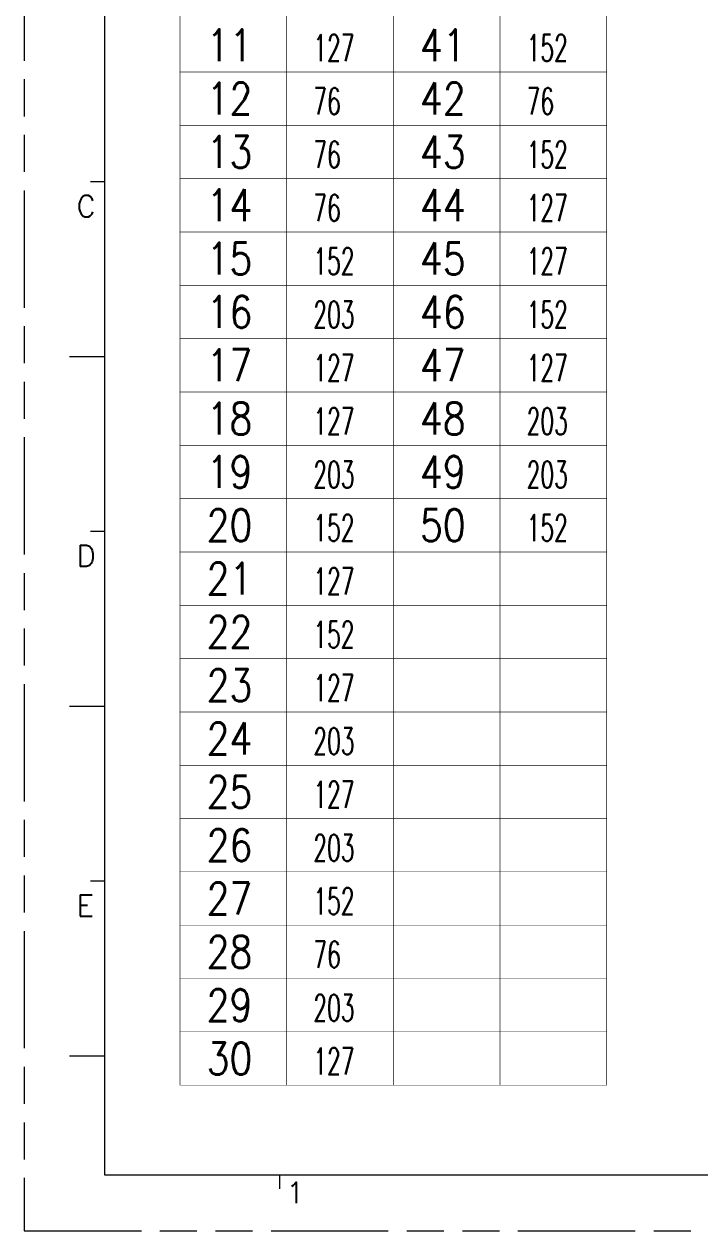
# Model space of a CAD drawing. Extents: x 726 to 3541, y -563 to 148.
# Drawn here: x 3309.1 to 3363.9, y -563 to -465.2 of the extents above; entities that cross this region are included whole.
import ezdxf

# ---------------------------------------------------------------- set-up
doc = ezdxf.new("R2010")
doc.units = 0
doc.linetypes.add('PHANTOM', pattern=[29.5, 9.5, -1.5, 3, -1.5, 3, -1.5, 9.5])
doc.layers.get('0').update_dxf_attribs({"lineweight": 5})
doc.layers.add('0PAPERF', color=2, linetype='PHANTOM', lineweight=5, plot=False)
doc.layers.add('biaozhu3', color=11, linetype='Continuous')
doc.styles.add('SIMPLEX', font='simplex.shx')
doc.styles.get("Standard").update_dxf_attribs({"font": 'txt.shx'})

# ---------------------------------------------------------------- blocks, each defined once
blk = doc.blocks.new('PAD_R10')
at = {"layer": 'biaozhu3', "const_width": 0.5}
blk.add_lwpolyline([(0.25, 0, 1), (-0.25, 0, 1)], format="xyb", close=True, dxfattribs=at)

msp = doc.modelspace()

# ---------------------------------------------------------------- linework, layer by layer
for p, q in [((3315.639, -407.174), (3315.639, -558.428)), ((3315.639, -477.986), (3314.506, -477.986)), ((3315.639, -492.148), (3312.807, -492.148)), ((3315.639, -506.31), (3314.506, -506.31)), ((3315.639, -520.473), (3312.807, -520.473)), ((3315.639, -534.635), (3314.506, -534.635)), ((3315.639, -548.798), (3312.807, -548.798)), ((3315.639, -558.428), (3534.307, -558.428)), ((3329.802, -558.428), (3329.802, -559.561))]:
    msp.add_line(p, q)
at = {"layer": '0PAPERF'}
for p, q in [((3309.124, -398.673), (3309.124, -562.96)), ((3309.124, -562.96), (3541.446, -562.96))]:
    msp.add_line(p, q, dxfattribs=at)
at = {"layer": 'biaozhu3', "linetype": 'Continuous', "const_width": 0.0432}
for points in [[(3321.749, -417.24), (3321.749, -551.16)], [(3330.389, -417.24), (3330.389, -551.16)], [(3339.029, -417.24), (3339.029, -551.16)], [(3347.669, -417.24), (3347.669, -551.16)], [(3356.309, -417.24), (3356.309, -551.16)], [(3321.749, -469.08), (3356.309, -469.08)], [(3321.749, -473.4), (3356.309, -473.4)], [(3321.749, -477.72), (3356.309, -477.72)], [(3321.749, -482.04), (3356.309, -482.04)], [(3321.749, -486.36), (3356.309, -486.36)], [(3321.749, -490.68), (3356.309, -490.68)], [(3321.749, -495), (3356.309, -495)], [(3321.749, -499.32), (3356.309, -499.32)], [(3321.749, -503.64), (3356.309, -503.64)], [(3321.749, -507.96), (3356.309, -507.96)], [(3321.749, -512.28), (3356.309, -512.28)], [(3321.749, -516.6), (3356.309, -516.6)], [(3321.749, -520.92), (3356.309, -520.92)], [(3321.749, -525.24), (3356.309, -525.24)], [(3321.749, -529.56), (3356.309, -529.56)], [(3321.749, -533.88), (3356.309, -533.88)], [(3321.749, -538.2), (3356.309, -538.2)], [(3321.749, -542.52), (3356.309, -542.52)], [(3321.749, -546.84), (3356.309, -546.84)], [(3321.749, -551.16), (3356.309, -551.16)]]:
    msp.add_lwpolyline(points, dxfattribs=at)

# ---------------------------------------------------------------- block references
at = {"layer": 'biaozhu3', "xscale": 0.04320000000000001, "yscale": 0.04320000000000001, "zscale": 4.320000000000001}
for p in [(3321.749, -469.08), (3356.309, -469.08), (3321.749, -473.4), (3356.309, -473.4), (3321.749, -477.72), (3356.309, -477.72), (3321.749, -482.04), (3356.309, -482.04), (3321.749, -486.36), (3356.309, -486.36), (3321.749, -490.68), (3356.309, -490.68), (3321.749, -495), (3356.309, -495), (3321.749, -499.32), (3356.309, -499.32), (3321.749, -503.64), (3356.309, -503.64), (3321.749, -507.96), (3356.309, -507.96), (3321.749, -512.28), (3356.309, -512.28), (3321.749, -516.6), (3356.309, -516.6), (3321.749, -520.92), (3356.309, -520.92), (3321.749, -525.24), (3356.309, -525.24), (3321.749, -529.56), (3356.309, -529.56), (3321.749, -533.88), (3356.309, -533.88), (3321.749, -538.2), (3356.309, -538.2), (3321.749, -542.52), (3356.309, -542.52), (3321.749, -546.84), (3356.309, -546.84), (3321.749, -551.16), (3321.749, -551.16), (3330.389, -551.16), (3339.029, -551.16), (3347.669, -551.16), (3356.309, -551.16), (3356.309, -551.16)]:
    msp.add_blockref('PAD_R10', p, dxfattribs=at)

# ---------------------------------------------------------------- texts
at = {"style": 'SIMPLEX'}
for s, height, p in [('C', 1.722, (3313.373, -480.818)), ('D', 1.722, (3313.373, -509.143)), ('E', 1.722, (3313.373, -537.468)), ('1', 1.699, (3330.368, -560.717))]:
    msp.add_text(s, height=height, dxfattribs=at).set_placement(p)
at = {"layer": 'biaozhu3'}
for s, height, width, p in [('11', 2.592, 0.833333, (3323.909, -468.216)), ('127', 2.16, 0.6, (3332.549, -468.216)), ('41', 2.592, 0.833333, (3341.189, -468.216)), ('152', 2.16, 0.6, (3349.829, -468.216)), ('12', 2.592, 0.833333, (3323.909, -472.536)), ('42', 2.592, 0.833333, (3341.189, -472.536)), ('76', 2.16, 0.6, (3332.549, -472.536)), ('76', 2.16, 0.6, (3349.829, -472.536)), ('13', 2.592, 0.833333, (3323.909, -476.856)), ('76', 2.16, 0.6, (3332.549, -476.856)), ('43', 2.592, 0.833333, (3341.189, -476.856)), ('152', 2.16, 0.6, (3349.829, -476.856)), ('14', 2.592, 0.833333, (3323.909, -481.176)), ('44', 2.592, 0.833333, (3341.189, -481.176)), ('76', 2.16, 0.6, (3332.549, -481.176)), ('127', 2.16, 0.6, (3349.829, -481.176)), ('15', 2.592, 0.833333, (3323.909, -485.496)), ('45', 2.592, 0.833333, (3341.189, -485.496)), ('152', 2.16, 0.6, (3332.549, -485.496)), ('127', 2.16, 0.6, (3349.829, -485.496)), ('16', 2.592, 0.833333, (3323.909, -489.816)), ('203', 2.16, 0.6, (3332.549, -489.816)), ('46', 2.592, 0.833333, (3341.189, -489.816)), ('152', 2.16, 0.6, (3349.829, -489.816)), ('17', 2.592, 0.833333, (3323.909, -494.136)), ('47', 2.592, 0.833333, (3341.189, -494.136)), ('127', 2.16, 0.6, (3332.549, -494.136)), ('127', 2.16, 0.6, (3349.829, -494.136)), ('18', 2.592, 0.833333, (3323.909, -498.456)), ('127', 2.16, 0.6, (3332.549, -498.456)), ('48', 2.592, 0.833333, (3341.189, -498.456)), ('203', 2.16, 0.6, (3349.829, -498.456)), ('19', 2.592, 0.833333, (3323.909, -502.776)), ('49', 2.592, 0.833333, (3341.189, -502.776)), ('203', 2.16, 0.6, (3332.549, -502.776)), ('203', 2.16, 0.6, (3349.829, -502.776)), ('20', 2.592, 0.833333, (3323.909, -507.096)), ('152', 2.16, 0.6, (3332.549, -507.096)), ('50', 2.592, 0.833333, (3341.189, -507.096)), ('152', 2.16, 0.6, (3349.829, -507.096)), ('21', 2.592, 0.833333, (3323.909, -511.416)), ('127', 2.16, 0.6, (3332.549, -511.416)), ('22', 2.592, 0.833333, (3323.909, -515.736)), ('152', 2.16, 0.6, (3332.549, -515.736)), ('23', 2.592, 0.833333, (3323.909, -520.056)), ('127', 2.16, 0.6, (3332.549, -520.056)), ('24', 2.592, 0.833333, (3323.909, -524.376)), ('203', 2.16, 0.6, (3332.549, -524.376)), ('25', 2.592, 0.833333, (3323.909, -528.696)), ('127', 2.16, 0.6, (3332.549, -528.696)), ('26', 2.592, 0.833333, (3323.909, -533.016)), ('203', 2.16, 0.6, (3332.549, -533.016)), ('27', 2.592, 0.833333, (3323.909, -537.336)), ('152', 2.16, 0.6, (3332.549, -537.336)), ('28', 2.592, 0.833333, (3323.909, -541.656)), ('76', 2.16, 0.6, (3332.549, -541.656)), ('29', 2.592, 0.833333, (3323.909, -545.976)), ('203', 2.16, 0.6, (3332.549, -545.976)), ('30', 2.592, 0.833333, (3323.909, -550.296)), ('127', 2.16, 0.6, (3332.549, -550.296))]:
    msp.add_text(s, height=height, dxfattribs=dict(at, width=width)).set_placement(p)

doc.saveas('drawing.dxf')
